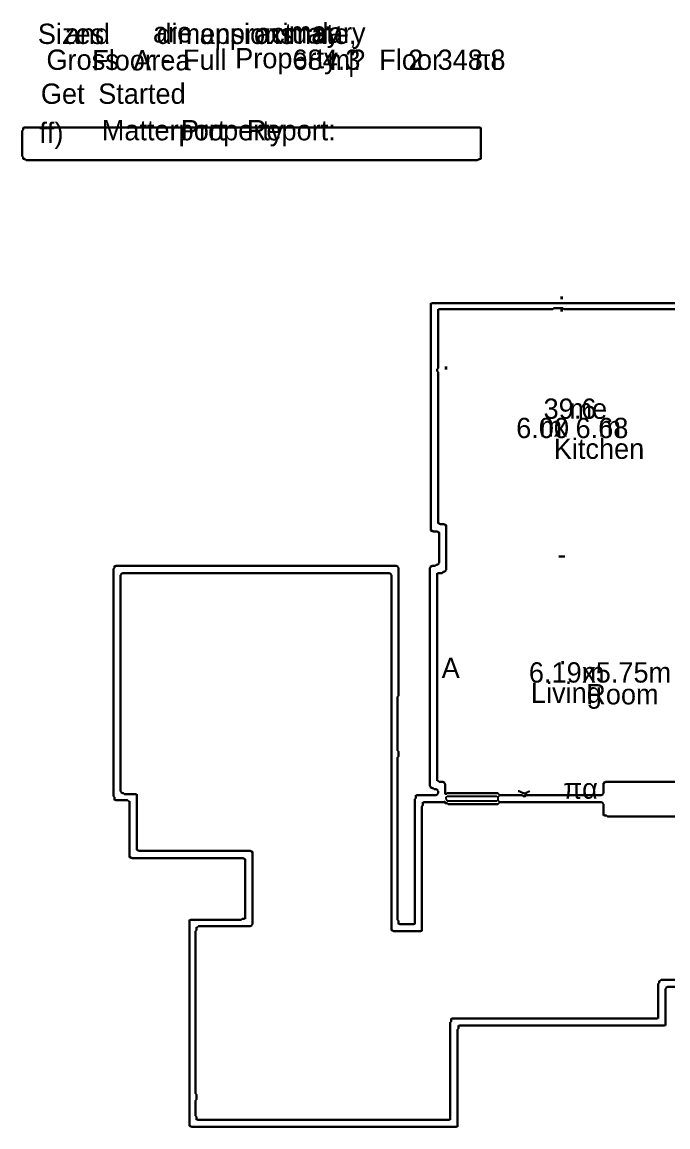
# Model space of a CAD drawing. Header units: metres. Extents: x 39 to 1586, y 105 to 1194.
# Drawn here: x 39 to 676, y 105 to 1194 of the extents above; entities that cross this region are included whole.
import ezdxf

# ---------------------------------------------------------------- set-up
doc = ezdxf.new("R2010")
doc.units = ezdxf.units.M

msp = doc.modelspace()

# ---------------------------------------------------------------- linework, layer by layer
for p, q in [((40, 1088), (40, 1090)), ((40, 1090), (491, 1090)), ((41, 1090), (40, 1089)), ((490, 1090), (41, 1090)), ((491, 1089), (490, 1090)), ((491, 1090), (491, 1059)), ((39, 1087), (40, 1088)), ((40, 1088), (39, 1087)), ((39, 1062), (39, 1087)), ((39, 1087), (39, 1062)), ((40, 1089), (40, 1088)), ((491, 1060), (491, 1089)), ((40, 1061), (39, 1062)), ((39, 1062), (40, 1061)), ((40, 1059), (40, 1061)), ((40, 1061), (40, 1060)), ((40, 1060), (41, 1059)), ((42, 1059), (40, 1059)), ((41, 1059), (42, 1059)), ((43, 1058), (42, 1059)), ((42, 1059), (43, 1058)), ((488, 1058), (43, 1058)), ((43, 1058), (488, 1058)), ((489, 1059), (488, 1058)), ((488, 1058), (489, 1059)), ((491, 1059), (489, 1059)), ((489, 1059), (490, 1059)), ((490, 1059), (491, 1060)), ((442, 693), (442, 917)), ((442, 917), (810, 917)), ((443, 917), (442, 916)), ((442, 916), (442, 694)), ((810, 917), (443, 917)), ((449, 853), (449, 911)), ((449, 911), (562, 911)), ((450, 911), (449, 910)), ((449, 910), (449, 853)), ((562, 911), (450, 911)), ((562, 911), (563, 912)), ((563, 912), (562, 911)), ((563, 912), (572, 912)), ((572, 912), (563, 912)), ((572, 912), (573, 911)), ((573, 911), (572, 912)), ((573, 911), (808, 911)), ((808, 911), (573, 911)), ((448, 852), (449, 853)), ((449, 853), (448, 852)), ((448, 850), (448, 852)), ((448, 852), (448, 850)), ((449, 849), (448, 850)), ((448, 850), (449, 849)), ((449, 700), (449, 849)), ((449, 849), (449, 701)), ((449, 701), (451, 699)), ((450, 699), (449, 700)), ((455, 699), (450, 699)), ((451, 699), (456, 699)), ((457, 697), (455, 699)), ((456, 699), (457, 698)), ((457, 698), (457, 654)), ((442, 694), (444, 692)), ((443, 692), (442, 693)), ((448, 692), (443, 692)), ((444, 692), (449, 692)), ((450, 690), (448, 692)), ((449, 692), (450, 691)), ((450, 691), (450, 661)), ((450, 661), (450, 690)), ((457, 654), (457, 697)), ((129, 655), (130, 656)), ((130, 656), (129, 655)), ((129, 431), (129, 655)), ((129, 655), (129, 431)), ((130, 656), (130, 658)), ((130, 658), (409, 658)), ((131, 658), (130, 657)), ((130, 657), (130, 656)), ((408, 658), (131, 658)), ((410, 656), (408, 658)), ((409, 658), (409, 657)), ((409, 657), (410, 656)), ((410, 656), (410, 530)), ((410, 530), (410, 656)), ((443, 658), (441, 656)), ((441, 656), (442, 657)), ((441, 441), (441, 656)), ((441, 656), (441, 441)), ((442, 657), (442, 658)), ((442, 658), (446, 658)), ((446, 658), (443, 658)), ((446, 658), (447, 659)), ((447, 659), (446, 658)), ((447, 659), (448, 659)), ((449, 659), (447, 659)), ((448, 659), (450, 661)), ((450, 661), (449, 660)), ((449, 660), (449, 659)), ((455, 652), (457, 654)), ((457, 654), (456, 653)), ((138, 651), (136, 649)), ((136, 649), (137, 650)), ((136, 436), (136, 649)), ((136, 649), (136, 436)), ((137, 650), (137, 651)), ((137, 651), (402, 651)), ((401, 651), (138, 651)), ((403, 649), (401, 651)), ((402, 651), (402, 650)), ((402, 650), (403, 649)), ((403, 649), (403, 300)), ((403, 299), (403, 649)), ((448, 446), (448, 651)), ((448, 651), (453, 651)), ((449, 651), (448, 650)), ((448, 650), (448, 447)), ((453, 651), (449, 651)), ((453, 651), (454, 652)), ((454, 652), (453, 651)), ((454, 652), (455, 652)), ((456, 652), (454, 652)), ((456, 653), (456, 652)), ((410, 530), (409, 529)), ((409, 529), (410, 530)), ((409, 529), (409, 476)), ((409, 476), (409, 529)), ((409, 476), (410, 475)), ((410, 475), (409, 476)), ((410, 470), (409, 469)), ((409, 469), (410, 470)), ((409, 469), (409, 309)), ((409, 309), (409, 469)), ((410, 475), (410, 470)), ((410, 470), (410, 475)), ((448, 447), (450, 445)), ((137, 435), (136, 436)), ((136, 436), (138, 434)), ((442, 440), (441, 441)), ((441, 441), (443, 439)), ((442, 439), (442, 440)), ((444, 439), (442, 439)), ((443, 439), (444, 439)), ((445, 438), (444, 439)), ((444, 439), (445, 438)), ((447, 438), (445, 438)), ((445, 438), (448, 438)), ((449, 436), (447, 438)), ((449, 446), (448, 446)), ((448, 438), (448, 437)), ((448, 437), (449, 436)), ((450, 445), (449, 446)), ((449, 434), (449, 436)), ((449, 436), (449, 434)), ((454, 445), (450, 445)), ((450, 445), (455, 445)), ((456, 443), (454, 445)), ((455, 445), (455, 444)), ((455, 444), (456, 443)), ((456, 433), (456, 443)), ((456, 443), (456, 434)), ((529, 436), (528, 436)), ((528, 436), (530, 436)), ((530, 435), (529, 436)), ((530, 436), (531, 435)), ((537, 435), (538, 436)), ((538, 436), (539, 436)), ((539, 436), (538, 435)), ((614, 445), (612, 443)), ((612, 444), (613, 445)), ((612, 434), (612, 444)), ((612, 443), (612, 434)), ((613, 445), (685, 445)), ((686, 445), (614, 445)), ((130, 430), (129, 431)), ((129, 431), (130, 430)), ((130, 427), (130, 430)), ((130, 430), (130, 428)), ((130, 428), (131, 427)), ((143, 427), (130, 427)), ((131, 427), (143, 427)), ((137, 434), (137, 435)), ((139, 434), (137, 434)), ((138, 434), (139, 434)), ((140, 433), (139, 434)), ((139, 434), (140, 433)), ((151, 433), (140, 433)), ((140, 433), (152, 433)), ((145, 425), (143, 427)), ((143, 427), (144, 426)), ((144, 426), (145, 426)), ((145, 426), (145, 372)), ((145, 371), (145, 425)), ((152, 432), (151, 433)), ((152, 433), (152, 379)), ((152, 378), (152, 432)), ((426, 428), (427, 429)), ((427, 429), (426, 428)), ((426, 306), (426, 428)), ((426, 428), (426, 305)), ((427, 429), (427, 432)), ((427, 432), (447, 432)), ((428, 432), (427, 431)), ((427, 431), (427, 429)), ((448, 432), (428, 432)), ((434, 422), (434, 425)), ((434, 425), (455, 425)), ((435, 425), (434, 424)), ((455, 425), (435, 425)), ((447, 432), (449, 434)), ((449, 434), (448, 433)), ((448, 433), (448, 432)), ((455, 425), (456, 426)), ((456, 426), (455, 425)), ((455, 425), (456, 424)), ((456, 424), (455, 425)), ((456, 434), (457, 433)), ((457, 433), (456, 433)), ((458, 434), (457, 433)), ((457, 433), (458, 434)), ((457, 430), (458, 431)), ((457, 428), (457, 430)), ((458, 427), (457, 428)), ((508, 434), (458, 434)), ((458, 434), (508, 434)), ((458, 431), (507, 431)), ((458, 426), (458, 427)), ((507, 426), (458, 426)), ((507, 431), (508, 430)), ((508, 427), (507, 426)), ((510, 432), (508, 434)), ((508, 434), (510, 432)), ((508, 430), (510, 432)), ((510, 432), (508, 430)), ((508, 430), (508, 427)), ((510, 425), (508, 427)), ((508, 427), (510, 425)), ((508, 423), (510, 425)), ((510, 425), (508, 423)), ((532, 432), (510, 432)), ((510, 432), (532, 432)), ((510, 425), (611, 425)), ((610, 425), (510, 425)), ((531, 435), (530, 435)), ((532, 434), (531, 435)), ((531, 435), (532, 435)), ((532, 435), (533, 434)), ((534, 434), (532, 434)), ((533, 431), (532, 432)), ((532, 432), (533, 431)), ((533, 434), (535, 434)), ((535, 431), (533, 431)), ((533, 431), (535, 431)), ((536, 432), (534, 434)), ((535, 434), (536, 435)), ((537, 435), (535, 433)), ((535, 433), (536, 432)), ((536, 432), (535, 431)), ((535, 431), (536, 432)), ((536, 435), (537, 435)), ((611, 432), (536, 432)), ((536, 432), (610, 432)), ((538, 435), (537, 435)), ((610, 432), (612, 434)), ((612, 423), (610, 425)), ((612, 434), (611, 433)), ((611, 433), (611, 432)), ((611, 425), (611, 424)), ((433, 421), (434, 422)), ((434, 422), (433, 421)), ((433, 299), (433, 421)), ((433, 421), (433, 298)), ((434, 424), (434, 422)), ((456, 424), (458, 424)), ((458, 424), (456, 424)), ((458, 424), (459, 423)), ((459, 423), (458, 424)), ((459, 423), (508, 423)), ((508, 423), (459, 423)), ((611, 424), (612, 423)), ((612, 423), (612, 413)), ((612, 412), (612, 423)), ((612, 413), (613, 412)), ((615, 412), (612, 412)), ((613, 412), (615, 412)), ((615, 412), (616, 411)), ((616, 411), (615, 412)), ((616, 411), (690, 411)), ((690, 411), (616, 411)), ((145, 372), (147, 370)), ((146, 370), (145, 371)), ((152, 379), (154, 377)), ((153, 377), (152, 378)), ((264, 377), (153, 377)), ((154, 377), (265, 377)), ((266, 375), (264, 377)), ((265, 377), (266, 376)), ((266, 376), (266, 305)), ((266, 305), (266, 375)), ((257, 370), (146, 370)), ((147, 370), (258, 370)), ((259, 368), (257, 370)), ((258, 370), (259, 369)), ((259, 369), (259, 310)), ((259, 311), (259, 368)), ((204, 106), (204, 309)), ((204, 309), (255, 309)), ((205, 309), (204, 308)), ((204, 308), (204, 107)), ((255, 309), (205, 309)), ((255, 309), (256, 310)), ((256, 310), (255, 309)), ((256, 310), (258, 310)), ((259, 310), (256, 310)), ((258, 310), (259, 311)), ((264, 303), (266, 305)), ((266, 305), (265, 304)), ((409, 309), (410, 308)), ((410, 308), (409, 309)), ((410, 308), (410, 306)), ((410, 305), (410, 308)), ((410, 306), (411, 305)), ((426, 305), (410, 305)), ((411, 305), (425, 305)), ((425, 305), (426, 306)), ((210, 298), (211, 299)), ((211, 299), (210, 298)), ((210, 138), (210, 298)), ((210, 298), (210, 138)), ((213, 303), (211, 301)), ((211, 299), (211, 302)), ((211, 302), (212, 302)), ((211, 301), (211, 299)), ((212, 302), (213, 303)), ((213, 303), (264, 303)), ((265, 303), (213, 303)), ((265, 304), (265, 303)), ((403, 300), (405, 298)), ((404, 298), (403, 299)), ((433, 298), (404, 298)), ((405, 298), (432, 298)), ((432, 298), (433, 299)), ((667, 247), (666, 246)), ((666, 246), (667, 247)), ((666, 246), (666, 212)), ((666, 213), (666, 246)), ((669, 250), (667, 248)), ((667, 247), (667, 249)), ((667, 249), (668, 249)), ((667, 248), (667, 247)), ((668, 249), (669, 250)), ((704, 250), (669, 250)), ((669, 250), (703, 250)), ((675, 243), (673, 241)), ((673, 241), (674, 242)), ((673, 241), (673, 205)), ((673, 206), (673, 241)), ((674, 242), (674, 243)), ((674, 243), (710, 243)), ((711, 243), (675, 243)), ((462, 209), (461, 208)), ((461, 208), (462, 209)), ((461, 208), (461, 112)), ((461, 113), (461, 208)), ((463, 212), (462, 211)), ((462, 209), (462, 212)), ((462, 212), (665, 212)), ((462, 211), (462, 209)), ((666, 212), (463, 212)), ((665, 212), (666, 213)), ((469, 202), (468, 201)), ((468, 201), (469, 202)), ((468, 201), (468, 105)), ((468, 106), (468, 201)), ((470, 205), (469, 204)), ((469, 202), (469, 205)), ((469, 205), (672, 205)), ((469, 204), (469, 202)), ((673, 205), (470, 205)), ((672, 205), (673, 206)), ((211, 137), (210, 138)), ((210, 138), (211, 137)), ((210, 131), (211, 132)), ((211, 132), (210, 131)), ((210, 116), (210, 131)), ((210, 131), (210, 116)), ((211, 132), (211, 137)), ((211, 137), (211, 132)), ((211, 115), (210, 116)), ((210, 116), (211, 115)), ((211, 112), (211, 115)), ((211, 115), (211, 113)), ((211, 113), (212, 112)), ((461, 112), (211, 112)), ((212, 112), (460, 112)), ((460, 112), (461, 113)), ((204, 107), (206, 105)), ((205, 105), (204, 106)), ((468, 105), (205, 105)), ((206, 105), (467, 105)), ((467, 105), (468, 106))]:
    msp.add_line(p, q)

# ---------------------------------------------------------------- texts
for s, p in [('Sizes', (54.5, 1172.5)), ('and', (81, 1172.5)), ('are', (168, 1174)), ('dimensions', (171.5, 1172.5)), ('approximate,', (214, 1172.5)), ('actual', (269.5, 1173)), ('may', (302, 1174.5)), ('vary', (327, 1173.5)), ('Gross', (63, 1147)), ('Floor', (108, 1146.5)), ('Area', (148.5, 1146.5)), ('Full', (197.5, 1147)), ('Property', (249, 1148.5)), ('684.3', (305.5, 1147)), ('m?', (340, 1147)), ('|', (360, 1146)), ('Floor', (391, 1147)), ('2', (419.5, 1147)), ('348.8', (448.5, 1147)), ('-', (176.5, 1148)), ('πι', (483, 1147)), ('Get', (57.5, 1113.5)), ('Started', (114, 1113.5)), ('ff)', (56, 1075)), ('Matterport', (117.5, 1077.5)), ('Property', (195.5, 1077.5)), ('Report:', (260.5, 1077.5)), (':', (567, 908.5)), ('.', (453, 851.5)), ('39.6', (553, 803)), ('me', (578.5, 803)), ('6.00', (526, 784)), ('m', (549, 785.5)), ('x', (563, 785.5)), ('6.68', (584.5, 784)), ('m', (607, 785.5)), ('Kitchen', (563, 763.5)), ('-', (566.5, 659.5)), ('A', (452.5, 547.5)), ('6.19m', (538.5, 543)), ('.', (568, 561)), ('x5.75m', (591, 543)), ('Living', (540.5, 523)), ('Room', (595, 521.5)), ('πα', (572.5, 428.5))]:
    msp.add_text(s, height=20).set_placement(p)

doc.saveas('drawing.dxf')
